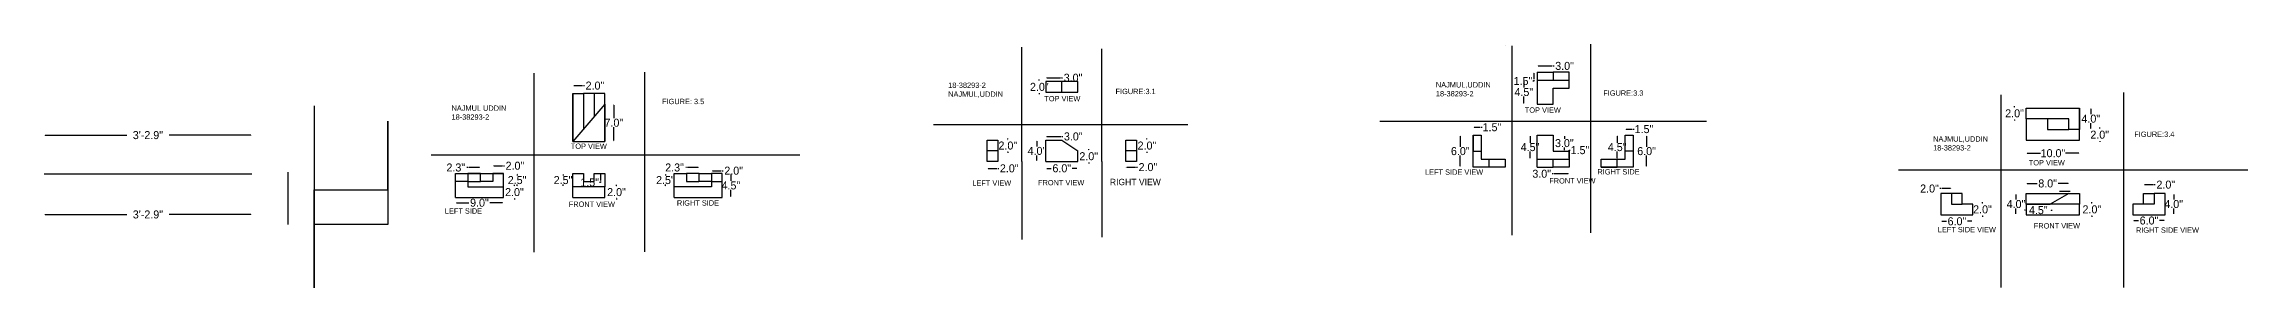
# Model space of a CAD drawing. Header units: inches. Extents: x -635 to 935, y 18 to 322.
# Drawn here: x -635.5 to -222.4, y 212.5 to 258.2 of the extents above; entities that cross this region are included whole.
import ezdxf

# ---------------------------------------------------------------- set-up
doc = ezdxf.new("R2010")
doc.units = ezdxf.units.IN
doc.header["$MEASUREMENT"] = 0
doc.dimstyles.get("Standard").update_dxf_attribs({"dimtxt": 1.5, "dimasz": 0.18, "dimexe": 0.18, "dimexo": 0.0625, "dimgap": 0.09, "dimtad": 0, "dimtih": 1, "dimtoh": 1, "dimdec": 1, "dimzin": 0, "dimdsep": 46, "dimlunit": 3, "dimtxsty": 'Standard', "dimcen": 0.09, "dimse1": 1, "dimse2": 1, "dimadec": 0, "dimazin": 0, "dimtfac": 1, "dimtdec": 1, "dimtofl": 0, "dimtmove": 0, "dimatfit": 3, "dimfxl": 1, "dimtolj": 1, "dimtzin": 0, "dimarcsym": 0})

# ---------------------------------------------------------------- blocks, each defined once
blk = doc.blocks.new('*D1')
at = {"color": 0, "lineweight": -2}
for p, q in [((-447.52, 234.94), (-446.66, 234.94)), ((-441.88, 234.94), (-442.73, 234.94))]:
    blk.add_line(p, q, dxfattribs=at)
at = {"color": 0}
for points in [[(-447.52, 234.97), (-447.52, 234.91), (-447.7, 234.94)], [(-441.88, 234.97), (-441.88, 234.91), (-441.7, 234.94)]]:
    blk.add_solid(points, dxfattribs=at)
at = {"layer": 'Defpoints', "color": 0}
for p in [(-447.7, 236.2), (-441.7, 236.2), (-441.7, 234.94)]:
    blk.add_point(p, dxfattribs=at)
at = {"color": 0, "insert": (-444.7, 234.94), "char_height": 1.5, "attachment_point": 5}
blk.add_mtext('\\A1;6.0"', dxfattribs=at)
blk = doc.blocks.new('*D2')
at = {"color": 0, "lineweight": -2}
for p, q in [((-439.65, 238.38), (-439.65, 238.56)), ((-439.65, 236.02), (-439.65, 235.84))]:
    blk.add_line(p, q, dxfattribs=at)
at = {"color": 0}
for points in [[(-439.68, 238.38), (-439.62, 238.38), (-439.65, 238.2)], [(-439.68, 236.02), (-439.62, 236.02), (-439.65, 236.2)]]:
    blk.add_solid(points, dxfattribs=at)
at = {"layer": 'Defpoints', "color": 0}
for p in [(-441.7, 238.2), (-441.7, 236.2), (-439.65, 238.2)]:
    blk.add_point(p, dxfattribs=at)
at = {"color": 0, "insert": (-439.65, 237.2), "char_height": 1.5, "attachment_point": 5}
blk.add_mtext('\\A1;2.0"', dxfattribs=at)
blk = doc.blocks.new('*D3')
at = {"color": 0, "lineweight": -2}
for p, q in [((-449.36, 240.02), (-449.36, 239.04)), ((-449.36, 236.38), (-449.36, 237.36))]:
    blk.add_line(p, q, dxfattribs=at)
at = {"color": 0}
for points in [[(-449.39, 240.02), (-449.33, 240.02), (-449.36, 240.2)], [(-449.39, 236.38), (-449.33, 236.38), (-449.36, 236.2)]]:
    blk.add_solid(points, dxfattribs=at)
at = {"layer": 'Defpoints', "color": 0}
for p in [(-449.36, 240.2), (-447.7, 240.2), (-447.7, 236.2)]:
    blk.add_point(p, dxfattribs=at)
at = {"color": 0, "insert": (-449.36, 238.2), "char_height": 1.5, "attachment_point": 5}
blk.add_mtext('\\A1;4.0"', dxfattribs=at)
blk = doc.blocks.new('*D4')
at = {"color": 0, "lineweight": -2}
for p, q in [((-447.52, 240.91), (-444.88, 240.91)), ((-444.7, 240.91), (-444.52, 240.91))]:
    blk.add_line(p, q, dxfattribs=at)
at = {"color": 0}
for points in [[(-447.52, 240.94), (-447.52, 240.88), (-447.7, 240.91)], [(-444.88, 240.94), (-444.88, 240.88), (-444.7, 240.91)]]:
    blk.add_solid(points, dxfattribs=at)
at = {"layer": 'Defpoints', "color": 0}
for p in [(-447.7, 240.2), (-444.7, 240.91), (-444.7, 240.2)]:
    blk.add_point(p, dxfattribs=at)
at = {"color": 0, "insert": (-442.55, 240.91), "char_height": 1.5, "attachment_point": 5}
blk.add_mtext('\\A1;3.0"', dxfattribs=at)
blk = doc.blocks.new('*D5')
at = {"color": 0, "lineweight": -2}
for p, q in [((-448.91, 251.38), (-448.91, 251.56)), ((-448.91, 249.02), (-448.91, 248.84))]:
    blk.add_line(p, q, dxfattribs=at)
at = {"color": 0}
for points in [[(-448.94, 251.38), (-448.88, 251.38), (-448.91, 251.2)], [(-448.94, 249.02), (-448.88, 249.02), (-448.91, 249.2)]]:
    blk.add_solid(points, dxfattribs=at)
at = {"layer": 'Defpoints', "color": 0}
for p in [(-448.91, 249.2), (-447.7, 251.2), (-447.7, 249.2)]:
    blk.add_point(p, dxfattribs=at)
at = {"color": 0, "insert": (-448.91, 250.2), "char_height": 1.5, "attachment_point": 5}
blk.add_mtext('\\A1;2.0"', dxfattribs=at)
blk = doc.blocks.new('*D6')
at = {"color": 0, "lineweight": -2}
for p, q in [((-447.52, 251.91), (-444.91, 251.91)), ((-444.73, 251.91), (-444.55, 251.91))]:
    blk.add_line(p, q, dxfattribs=at)
at = {"color": 0}
for points in [[(-447.52, 251.94), (-447.52, 251.88), (-447.7, 251.91)], [(-444.91, 251.94), (-444.91, 251.88), (-444.73, 251.91)]]:
    blk.add_solid(points, dxfattribs=at)
at = {"layer": 'Defpoints', "color": 0}
for p in [(-447.7, 251.2), (-444.73, 251.91), (-444.73, 251.2)]:
    blk.add_point(p, dxfattribs=at)
at = {"color": 0, "insert": (-442.59, 251.91), "char_height": 1.5, "attachment_point": 5}
blk.add_mtext('\\A1;3.0"', dxfattribs=at)
blk = doc.blocks.new('*D7')
at = {"color": 0, "lineweight": -2}
for p, q in [((-428.74, 240.38), (-428.74, 240.56)), ((-428.74, 238.02), (-428.74, 237.84))]:
    blk.add_line(p, q, dxfattribs=at)
at = {"color": 0}
for points in [[(-428.77, 240.38), (-428.71, 240.38), (-428.74, 240.2)], [(-428.77, 238.02), (-428.71, 238.02), (-428.74, 238.2)]]:
    blk.add_solid(points, dxfattribs=at)
at = {"layer": 'Defpoints', "color": 0}
for p in [(-430.7, 240.2), (-430.7, 238.2), (-428.74, 238.2)]:
    blk.add_point(p, dxfattribs=at)
at = {"color": 0, "insert": (-428.74, 239.2), "char_height": 1.5, "attachment_point": 5}
blk.add_mtext('\\A1;2.0"', dxfattribs=at)
blk = doc.blocks.new('*D8')
at = {"color": 0, "lineweight": -2}
for p, q in [((-432.52, 235.16), (-430.88, 235.16)), ((-430.7, 235.16), (-430.52, 235.16))]:
    blk.add_line(p, q, dxfattribs=at)
at = {"color": 0}
for points in [[(-432.52, 235.19), (-432.52, 235.13), (-432.7, 235.16)], [(-430.88, 235.19), (-430.88, 235.13), (-430.7, 235.16)]]:
    blk.add_solid(points, dxfattribs=at)
at = {"layer": 'Defpoints', "color": 0}
for p in [(-432.7, 236.2), (-430.7, 236.2), (-430.7, 235.16)]:
    blk.add_point(p, dxfattribs=at)
at = {"color": 0, "insert": (-428.55, 235.16), "char_height": 1.5, "attachment_point": 5}
blk.add_mtext('\\A1;2.0"', dxfattribs=at)
blk = doc.blocks.new('*D9')
at = {"color": 0, "lineweight": -2}
for p, q in [((-454.81, 240.38), (-454.81, 240.56)), ((-454.81, 238.02), (-454.81, 237.84))]:
    blk.add_line(p, q, dxfattribs=at)
at = {"color": 0}
for points in [[(-454.84, 240.38), (-454.78, 240.38), (-454.81, 240.2)], [(-454.84, 238.02), (-454.78, 238.02), (-454.81, 238.2)]]:
    blk.add_solid(points, dxfattribs=at)
at = {"layer": 'Defpoints', "color": 0}
for p in [(-456.7, 240.2), (-456.7, 238.2), (-454.81, 238.2)]:
    blk.add_point(p, dxfattribs=at)
at = {"color": 0, "insert": (-454.81, 239.2), "char_height": 1.5, "attachment_point": 5}
blk.add_mtext('\\A1;2.0"', dxfattribs=at)
blk = doc.blocks.new('*D10')
at = {"color": 0, "lineweight": -2}
for p, q in [((-458.52, 234.93), (-456.88, 234.93)), ((-456.7, 234.93), (-456.52, 234.93))]:
    blk.add_line(p, q, dxfattribs=at)
at = {"color": 0}
for points in [[(-458.52, 234.96), (-458.52, 234.9), (-458.7, 234.93)], [(-456.88, 234.96), (-456.88, 234.9), (-456.7, 234.93)]]:
    blk.add_solid(points, dxfattribs=at)
at = {"layer": 'Defpoints', "color": 0}
for p in [(-458.7, 236.2), (-456.7, 236.2), (-456.7, 234.93)]:
    blk.add_point(p, dxfattribs=at)
at = {"color": 0, "insert": (-454.55, 234.93), "char_height": 1.5, "attachment_point": 5}
blk.add_mtext('\\A1;2.0"', dxfattribs=at)
blk = doc.blocks.new('*D23')
at = {"color": 0, "lineweight": -2}
for p, q in [((-355.42, 254.13), (-352.78, 254.13)), ((-352.6, 254.13), (-352.42, 254.13))]:
    blk.add_line(p, q, dxfattribs=at)
at = {"color": 0}
for points in [[(-355.42, 254.16), (-355.42, 254.1), (-355.6, 254.13)], [(-352.78, 254.16), (-352.78, 254.1), (-352.6, 254.13)]]:
    blk.add_solid(points, dxfattribs=at)
at = {"layer": 'Defpoints', "color": 0}
for p in [(-355.6, 252.98), (-352.6, 254.13), (-352.6, 252.98)]:
    blk.add_point(p, dxfattribs=at)
at = {"color": 0, "insert": (-350.46, 254.13), "char_height": 1.5, "attachment_point": 5}
blk.add_mtext('\\A1;3.0"', dxfattribs=at)
blk = doc.blocks.new('*D24')
at = {"color": 0, "lineweight": -2}
for p, q in [((-356.24, 252.8), (-356.24, 251.66)), ((-356.24, 251.3), (-356.42, 251.3)), ((-356.24, 251.48), (-356.24, 251.3))]:
    blk.add_line(p, q, dxfattribs=at)
at = {"color": 0}
for points in [[(-356.27, 252.8), (-356.21, 252.8), (-356.24, 252.98)], [(-356.27, 251.66), (-356.21, 251.66), (-356.24, 251.48)]]:
    blk.add_solid(points, dxfattribs=at)
at = {"layer": 'Defpoints', "color": 0}
for p in [(-355.6, 252.98), (-356.24, 251.48), (-355.6, 251.48)]:
    blk.add_point(p, dxfattribs=at)
at = {"color": 0, "insert": (-358.26, 251.3), "char_height": 1.5, "attachment_point": 5}
blk.add_mtext('\\A1;1.5"', dxfattribs=at)
blk = doc.blocks.new('*D25')
at = {"color": 0, "lineweight": -2}
for p, q in [((-358.1, 251.3), (-358.1, 250.07)), ((-358.1, 247.16), (-358.1, 248.39))]:
    blk.add_line(p, q, dxfattribs=at)
at = {"color": 0}
for points in [[(-358.13, 251.3), (-358.07, 251.3), (-358.1, 251.48)], [(-358.13, 247.16), (-358.07, 247.16), (-358.1, 246.98)]]:
    blk.add_solid(points, dxfattribs=at)
at = {"layer": 'Defpoints', "color": 0}
for p in [(-355.6, 251.48), (-358.1, 246.98), (-355.6, 246.98)]:
    blk.add_point(p, dxfattribs=at)
at = {"color": 0, "insert": (-358.1, 249.23), "char_height": 1.5, "attachment_point": 5}
blk.add_mtext('\\A1;4.5"', dxfattribs=at)
blk = doc.blocks.new('*D26')
at = {"color": 0, "lineweight": -2}
for p, q in [((-370.01, 240.98), (-370.01, 239)), ((-370.01, 235.34), (-370.01, 237.32))]:
    blk.add_line(p, q, dxfattribs=at)
at = {"color": 0}
for points in [[(-370.04, 240.98), (-369.98, 240.98), (-370.01, 241.16)], [(-370.04, 235.34), (-369.98, 235.34), (-370.01, 235.16)]]:
    blk.add_solid(points, dxfattribs=at)
at = {"layer": 'Defpoints', "color": 0}
for p in [(-367.6, 241.16), (-370.01, 235.16), (-367.6, 235.16)]:
    blk.add_point(p, dxfattribs=at)
at = {"color": 0, "insert": (-370.01, 238.16), "char_height": 1.5, "attachment_point": 5}
blk.add_mtext('\\A1;6.0"', dxfattribs=at)
blk = doc.blocks.new('*D27')
at = {"color": 0, "lineweight": -2}
for p, q in [((-367.42, 242.64), (-366.28, 242.64)), ((-366.1, 242.64), (-365.92, 242.64))]:
    blk.add_line(p, q, dxfattribs=at)
at = {"color": 0}
for points in [[(-367.42, 242.67), (-367.42, 242.61), (-367.6, 242.64)], [(-366.28, 242.67), (-366.28, 242.61), (-366.1, 242.64)]]:
    blk.add_solid(points, dxfattribs=at)
at = {"layer": 'Defpoints', "color": 0}
for p in [(-367.6, 241.16), (-366.1, 242.64), (-366.1, 241.16)]:
    blk.add_point(p, dxfattribs=at)
at = {"color": 0, "insert": (-364.08, 242.64), "char_height": 1.5, "attachment_point": 5}
blk.add_mtext('\\A1;1.5"', dxfattribs=at)
blk = doc.blocks.new('*D28')
at = {"color": 0, "lineweight": -2}
for p, q in [((-335.09, 240.98), (-335.09, 239)), ((-335.09, 235.34), (-335.09, 237.32))]:
    blk.add_line(p, q, dxfattribs=at)
at = {"color": 0}
for points in [[(-335.12, 240.98), (-335.06, 240.98), (-335.09, 241.16)], [(-335.12, 235.34), (-335.06, 235.34), (-335.09, 235.16)]]:
    blk.add_solid(points, dxfattribs=at)
at = {"layer": 'Defpoints', "color": 0}
for p in [(-337.6, 241.16), (-337.6, 235.16), (-335.09, 235.16)]:
    blk.add_point(p, dxfattribs=at)
at = {"color": 0, "insert": (-335.09, 238.16), "char_height": 1.5, "attachment_point": 5}
blk.add_mtext('\\A1;6.0"', dxfattribs=at)
blk = doc.blocks.new('*D29')
at = {"color": 0, "lineweight": -2}
for p, q in [((-340.6, 240.98), (-340.6, 239.75)), ((-340.6, 236.84), (-340.6, 238.07))]:
    blk.add_line(p, q, dxfattribs=at)
at = {"color": 0}
for points in [[(-340.63, 240.98), (-340.57, 240.98), (-340.6, 241.16)], [(-340.63, 236.84), (-340.57, 236.84), (-340.6, 236.66)]]:
    blk.add_solid(points, dxfattribs=at)
at = {"layer": 'Defpoints', "color": 0}
for p in [(-339.1, 241.16), (-340.6, 236.66), (-339.1, 236.66)]:
    blk.add_point(p, dxfattribs=at)
at = {"color": 0, "insert": (-340.6, 238.91), "char_height": 1.5, "attachment_point": 5}
blk.add_mtext('\\A1;4.5"', dxfattribs=at)
blk = doc.blocks.new('*D30')
at = {"color": 0, "lineweight": -2}
for p, q in [((-338.92, 242.28), (-337.78, 242.28)), ((-337.6, 242.28), (-337.42, 242.28))]:
    blk.add_line(p, q, dxfattribs=at)
at = {"color": 0}
for points in [[(-338.92, 242.31), (-338.92, 242.25), (-339.1, 242.28)], [(-337.78, 242.31), (-337.78, 242.25), (-337.6, 242.28)]]:
    blk.add_solid(points, dxfattribs=at)
at = {"layer": 'Defpoints', "color": 0}
for p in [(-339.1, 241.16), (-337.6, 242.28), (-337.6, 241.16)]:
    blk.add_point(p, dxfattribs=at)
at = {"color": 0, "insert": (-335.58, 242.28), "char_height": 1.5, "attachment_point": 5}
blk.add_mtext('\\A1;1.5"', dxfattribs=at)
blk = doc.blocks.new('*D31')
at = {"color": 0, "lineweight": -2}
for p, q in [((-349.6, 238.16), (-349.6, 238.34)), ((-349.6, 238.34), (-349.42, 238.34)), ((-349.6, 236.84), (-349.6, 237.98))]:
    blk.add_line(p, q, dxfattribs=at)
at = {"color": 0}
for points in [[(-349.63, 237.98), (-349.57, 237.98), (-349.6, 238.16)], [(-349.63, 236.84), (-349.57, 236.84), (-349.6, 236.66)]]:
    blk.add_solid(points, dxfattribs=at)
at = {"layer": 'Defpoints', "color": 0}
for p in [(-349.6, 238.16), (-349.6, 238.16), (-349.6, 236.66)]:
    blk.add_point(p, dxfattribs=at)
at = {"color": 0, "insert": (-347.58, 238.34), "char_height": 1.5, "attachment_point": 5}
blk.add_mtext('\\A1;1.5"', dxfattribs=at)
blk = doc.blocks.new('*D32')
at = {"color": 0, "lineweight": -2}
for p, q in [((-352.6, 233.92), (-352.78, 233.92)), ((-349.78, 233.92), (-352.42, 233.92))]:
    blk.add_line(p, q, dxfattribs=at)
at = {"color": 0}
for points in [[(-352.42, 233.95), (-352.42, 233.89), (-352.6, 233.92)], [(-349.78, 233.95), (-349.78, 233.89), (-349.6, 233.92)]]:
    blk.add_solid(points, dxfattribs=at)
at = {"layer": 'Defpoints', "color": 0}
for p in [(-352.6, 235.16), (-352.6, 233.92), (-349.6, 235.16)]:
    blk.add_point(p, dxfattribs=at)
at = {"color": 0, "insert": (-354.75, 233.92), "char_height": 1.5, "attachment_point": 5}
blk.add_mtext('\\A1;3.0"', dxfattribs=at)
blk = doc.blocks.new('*D33')
at = {"color": 0, "lineweight": -2}
for p, q in [((-350.5, 240.98), (-350.5, 240.5)), ((-350.5, 238.34), (-350.5, 238.82))]:
    blk.add_line(p, q, dxfattribs=at)
at = {"color": 0}
for points in [[(-350.53, 240.98), (-350.47, 240.98), (-350.5, 241.16)], [(-350.53, 238.34), (-350.47, 238.34), (-350.5, 238.16)]]:
    blk.add_solid(points, dxfattribs=at)
at = {"layer": 'Defpoints', "color": 0}
for p in [(-352.6, 241.16), (-350.5, 241.16), (-352.6, 238.16)]:
    blk.add_point(p, dxfattribs=at)
at = {"color": 0, "insert": (-350.5, 239.66), "char_height": 1.5, "attachment_point": 5}
blk.add_mtext('\\A1;3.0"', dxfattribs=at)
blk = doc.blocks.new('*D34')
at = {"color": 0, "lineweight": -2}
for p, q in [((-356.94, 240.98), (-356.94, 239.75)), ((-356.94, 236.84), (-356.94, 238.07))]:
    blk.add_line(p, q, dxfattribs=at)
at = {"color": 0}
for points in [[(-356.97, 240.98), (-356.91, 240.98), (-356.94, 241.16)], [(-356.97, 236.84), (-356.91, 236.84), (-356.94, 236.66)]]:
    blk.add_solid(points, dxfattribs=at)
at = {"layer": 'Defpoints', "color": 0}
for p in [(-355.6, 241.16), (-356.94, 236.66), (-355.6, 236.66)]:
    blk.add_point(p, dxfattribs=at)
at = {"color": 0, "insert": (-356.94, 238.91), "char_height": 1.5, "attachment_point": 5}
blk.add_mtext('\\A1;4.5"', dxfattribs=at)
blk = doc.blocks.new('*D35')
at = {"color": 0, "lineweight": -2}
for p, q in [((-263.74, 237.77), (-261.26, 237.77)), ((-254.1, 237.77), (-256.58, 237.77))]:
    blk.add_line(p, q, dxfattribs=at)
at = {"color": 0}
for points in [[(-263.74, 237.8), (-263.74, 237.74), (-263.92, 237.77)], [(-254.1, 237.8), (-254.1, 237.74), (-253.92, 237.77)]]:
    blk.add_solid(points, dxfattribs=at)
at = {"layer": 'Defpoints', "color": 0}
for p in [(-263.92, 240.24), (-253.92, 240.24), (-253.92, 237.77)]:
    blk.add_point(p, dxfattribs=at)
at = {"color": 0, "insert": (-258.92, 237.77), "char_height": 1.5, "attachment_point": 5}
blk.add_mtext('\\A1;10.0"', dxfattribs=at)
blk = doc.blocks.new('*D36')
at = {"color": 0, "lineweight": -2}
for p, q in [((-250.16, 242.42), (-250.16, 242.6)), ((-250.16, 240.06), (-250.16, 239.88))]:
    blk.add_line(p, q, dxfattribs=at)
at = {"color": 0}
for points in [[(-250.19, 242.42), (-250.13, 242.42), (-250.16, 242.24)], [(-250.19, 240.06), (-250.13, 240.06), (-250.16, 240.24)]]:
    blk.add_solid(points, dxfattribs=at)
at = {"layer": 'Defpoints', "color": 0}
for p in [(-253.92, 242.24), (-253.92, 240.24), (-250.16, 240.24)]:
    blk.add_point(p, dxfattribs=at)
at = {"color": 0, "insert": (-250.16, 241.24), "char_height": 1.5, "attachment_point": 5}
blk.add_mtext('\\A1;2.0"', dxfattribs=at)
blk = doc.blocks.new('*D37')
at = {"color": 0, "lineweight": -2}
for p, q in [((-251.83, 246.06), (-251.83, 245.08)), ((-251.83, 242.42), (-251.83, 243.4))]:
    blk.add_line(p, q, dxfattribs=at)
at = {"color": 0}
for points in [[(-251.86, 246.06), (-251.8, 246.06), (-251.83, 246.24)], [(-251.86, 242.42), (-251.8, 242.42), (-251.83, 242.24)]]:
    blk.add_solid(points, dxfattribs=at)
at = {"layer": 'Defpoints', "color": 0}
for p in [(-253.92, 246.24), (-253.92, 242.24), (-251.83, 242.24)]:
    blk.add_point(p, dxfattribs=at)
at = {"color": 0, "insert": (-251.83, 244.24), "char_height": 1.5, "attachment_point": 5}
blk.add_mtext('\\A1;4.0"', dxfattribs=at)
blk = doc.blocks.new('*D38')
at = {"color": 0, "lineweight": -2}
for p, q in [((-266.12, 246.42), (-266.12, 246.6)), ((-266.12, 244.06), (-266.12, 243.88))]:
    blk.add_line(p, q, dxfattribs=at)
at = {"color": 0}
for points in [[(-266.15, 246.42), (-266.09, 246.42), (-266.12, 246.24)], [(-266.15, 244.06), (-266.09, 244.06), (-266.12, 244.24)]]:
    blk.add_solid(points, dxfattribs=at)
at = {"layer": 'Defpoints', "color": 0}
for p in [(-266.12, 244.24), (-263.92, 246.24), (-263.92, 244.24)]:
    blk.add_point(p, dxfattribs=at)
at = {"color": 0, "insert": (-266.12, 245.24), "char_height": 1.5, "attachment_point": 5}
blk.add_mtext('\\A1;2.0"', dxfattribs=at)
blk = doc.blocks.new('*D39')
at = {"color": 0, "lineweight": -2}
for p, q in [((-263.74, 232.1), (-261.88, 232.1)), ((-256.1, 232.1), (-257.95, 232.1))]:
    blk.add_line(p, q, dxfattribs=at)
at = {"color": 0}
for points in [[(-263.74, 232.13), (-263.74, 232.07), (-263.92, 232.1)], [(-256.1, 232.13), (-256.1, 232.07), (-255.92, 232.1)]]:
    blk.add_solid(points, dxfattribs=at)
at = {"layer": 'Defpoints', "color": 0}
for p in [(-255.92, 232.1), (-263.92, 230.24), (-255.92, 230.24)]:
    blk.add_point(p, dxfattribs=at)
at = {"color": 0, "insert": (-259.92, 232.1), "char_height": 1.5, "attachment_point": 5}
blk.add_mtext('\\A1;8.0"', dxfattribs=at)
blk = doc.blocks.new('*D40')
at = {"color": 0, "lineweight": -2}
for p, q in [((-264.1, 227.1), (-264.28, 227.1)), ((-259.24, 227.1), (-259.06, 227.1))]:
    blk.add_line(p, q, dxfattribs=at)
at = {"color": 0}
for points in [[(-264.1, 227.13), (-264.1, 227.07), (-263.92, 227.1)], [(-259.24, 227.13), (-259.24, 227.07), (-259.42, 227.1)]]:
    blk.add_solid(points, dxfattribs=at)
at = {"layer": 'Defpoints', "color": 0}
for p in [(-263.92, 228.24), (-259.42, 228.24), (-263.92, 227.1)]:
    blk.add_point(p, dxfattribs=at)
at = {"color": 0, "insert": (-261.67, 227.1), "char_height": 1.5, "attachment_point": 5}
blk.add_mtext('\\A1;4.5"', dxfattribs=at)
blk = doc.blocks.new('*D41')
at = {"color": 0, "lineweight": -2}
for p, q in [((-251.63, 228.42), (-251.63, 228.6)), ((-251.63, 226.06), (-251.63, 225.88))]:
    blk.add_line(p, q, dxfattribs=at)
at = {"color": 0}
for points in [[(-251.66, 228.42), (-251.6, 228.42), (-251.63, 228.24)], [(-251.66, 226.06), (-251.6, 226.06), (-251.63, 226.24)]]:
    blk.add_solid(points, dxfattribs=at)
at = {"layer": 'Defpoints', "color": 0}
for p in [(-253.92, 228.24), (-253.92, 226.24), (-251.63, 226.24)]:
    blk.add_point(p, dxfattribs=at)
at = {"color": 0, "insert": (-251.63, 227.24), "char_height": 1.5, "attachment_point": 5}
blk.add_mtext('\\A1;2.0"', dxfattribs=at)
blk = doc.blocks.new('*D42')
at = {"color": 0, "lineweight": -2}
for p, q in [((-265.85, 230.06), (-265.85, 229.08)), ((-265.85, 226.42), (-265.85, 227.4))]:
    blk.add_line(p, q, dxfattribs=at)
at = {"color": 0}
for points in [[(-265.88, 230.06), (-265.82, 230.06), (-265.85, 230.24)], [(-265.88, 226.42), (-265.82, 226.42), (-265.85, 226.24)]]:
    blk.add_solid(points, dxfattribs=at)
at = {"layer": 'Defpoints', "color": 0}
for p in [(-263.92, 230.24), (-265.85, 226.24), (-263.92, 226.24)]:
    blk.add_point(p, dxfattribs=at)
at = {"color": 0, "insert": (-265.85, 228.24), "char_height": 1.5, "attachment_point": 5}
blk.add_mtext('\\A1;4.0"', dxfattribs=at)
blk = doc.blocks.new('*D43')
at = {"color": 0, "lineweight": -2}
for p, q in [((-272.13, 228.42), (-272.13, 228.6)), ((-272.13, 226.06), (-272.13, 225.88))]:
    blk.add_line(p, q, dxfattribs=at)
at = {"color": 0}
for points in [[(-272.16, 228.42), (-272.1, 228.42), (-272.13, 228.24)], [(-272.16, 226.06), (-272.1, 226.06), (-272.13, 226.24)]]:
    blk.add_solid(points, dxfattribs=at)
at = {"layer": 'Defpoints', "color": 0}
for p in [(-273.92, 228.24), (-273.92, 226.24), (-272.13, 226.24)]:
    blk.add_point(p, dxfattribs=at)
at = {"color": 0, "insert": (-272.13, 227.24), "char_height": 1.5, "attachment_point": 5}
blk.add_mtext('\\A1;2.0"', dxfattribs=at)
blk = doc.blocks.new('*D44')
at = {"color": 0, "lineweight": -2}
for p, q in [((-279.92, 231.15), (-280.1, 231.15)), ((-278.1, 231.15), (-279.74, 231.15))]:
    blk.add_line(p, q, dxfattribs=at)
at = {"color": 0}
for points in [[(-279.74, 231.18), (-279.74, 231.12), (-279.92, 231.15)], [(-278.1, 231.18), (-278.1, 231.12), (-277.92, 231.15)]]:
    blk.add_solid(points, dxfattribs=at)
at = {"layer": 'Defpoints', "color": 0}
for p in [(-279.92, 231.15), (-279.92, 230.24), (-277.92, 230.24)]:
    blk.add_point(p, dxfattribs=at)
at = {"color": 0, "insert": (-282.06, 231.15), "char_height": 1.5, "attachment_point": 5}
blk.add_mtext('\\A1;2.0"', dxfattribs=at)
blk = doc.blocks.new('*D45')
at = {"color": 0, "lineweight": -2}
for p, q in [((-279.74, 225.01), (-278.88, 225.01)), ((-274.1, 225.01), (-274.95, 225.01))]:
    blk.add_line(p, q, dxfattribs=at)
at = {"color": 0}
for points in [[(-279.74, 225.04), (-279.74, 224.98), (-279.92, 225.01)], [(-274.1, 225.04), (-274.1, 224.98), (-273.92, 225.01)]]:
    blk.add_solid(points, dxfattribs=at)
at = {"layer": 'Defpoints', "color": 0}
for p in [(-279.92, 226.24), (-279.92, 225.01), (-273.92, 226.24)]:
    blk.add_point(p, dxfattribs=at)
at = {"color": 0, "insert": (-276.92, 225.01), "char_height": 1.5, "attachment_point": 5}
blk.add_mtext('\\A1;6.0"', dxfattribs=at)
blk = doc.blocks.new('*D46')
at = {"color": 0, "lineweight": -2}
for p, q in [((-241.74, 231.88), (-240.1, 231.88)), ((-239.92, 231.88), (-239.74, 231.88))]:
    blk.add_line(p, q, dxfattribs=at)
at = {"color": 0}
for points in [[(-241.74, 231.91), (-241.74, 231.85), (-241.92, 231.88)], [(-240.1, 231.91), (-240.1, 231.85), (-239.92, 231.88)]]:
    blk.add_solid(points, dxfattribs=at)
at = {"layer": 'Defpoints', "color": 0}
for p in [(-239.92, 231.88), (-241.92, 230.24), (-239.92, 230.24)]:
    blk.add_point(p, dxfattribs=at)
at = {"color": 0, "insert": (-237.77, 231.88), "char_height": 1.5, "attachment_point": 5}
blk.add_mtext('\\A1;2.0"', dxfattribs=at)
blk = doc.blocks.new('*D47')
at = {"color": 0, "lineweight": -2}
for p, q in [((-236.29, 230.06), (-236.29, 229.08)), ((-236.29, 226.42), (-236.29, 227.4))]:
    blk.add_line(p, q, dxfattribs=at)
at = {"color": 0}
for points in [[(-236.32, 230.06), (-236.26, 230.06), (-236.29, 230.24)], [(-236.32, 226.42), (-236.26, 226.42), (-236.29, 226.24)]]:
    blk.add_solid(points, dxfattribs=at)
at = {"layer": 'Defpoints', "color": 0}
for p in [(-237.92, 230.24), (-236.29, 230.24), (-237.92, 226.24)]:
    blk.add_point(p, dxfattribs=at)
at = {"color": 0, "insert": (-236.29, 228.24), "char_height": 1.5, "attachment_point": 5}
blk.add_mtext('\\A1;4.0"', dxfattribs=at)
blk = doc.blocks.new('*D48')
at = {"color": 0, "lineweight": -2}
for p, q in [((-243.74, 225.15), (-242.88, 225.15)), ((-238.1, 225.15), (-238.95, 225.15))]:
    blk.add_line(p, q, dxfattribs=at)
at = {"color": 0}
for points in [[(-243.74, 225.18), (-243.74, 225.12), (-243.92, 225.15)], [(-238.1, 225.18), (-238.1, 225.12), (-237.92, 225.15)]]:
    blk.add_solid(points, dxfattribs=at)
at = {"layer": 'Defpoints', "color": 0}
for p in [(-243.92, 226.24), (-243.92, 225.15), (-237.92, 226.24)]:
    blk.add_point(p, dxfattribs=at)
at = {"color": 0, "insert": (-240.92, 225.15), "char_height": 1.5, "attachment_point": 5}
blk.add_mtext('\\A1;6.0"', dxfattribs=at)
blk = doc.blocks.new('*D49')
at = {"color": 0, "lineweight": -2}
for p, q in [((-536.17, 250.44), (-534.53, 250.44)), ((-534.35, 250.44), (-534.17, 250.44))]:
    blk.add_line(p, q, dxfattribs=at)
at = {"color": 0}
for points in [[(-536.17, 250.47), (-536.17, 250.41), (-536.35, 250.44)], [(-534.53, 250.47), (-534.53, 250.41), (-534.35, 250.44)]]:
    blk.add_solid(points, dxfattribs=at)
at = {"layer": 'Defpoints', "color": 0}
for p in [(-536.35, 248.98), (-534.35, 250.44), (-534.35, 248.98)]:
    blk.add_point(p, dxfattribs=at)
at = {"color": 0, "insert": (-532.2, 250.44), "char_height": 1.5, "attachment_point": 5}
blk.add_mtext('\\A1;2.0"', dxfattribs=at)
blk = doc.blocks.new('*D50')
at = {"color": 0, "lineweight": -2}
for p, q in [((-528.66, 246.8), (-528.66, 244.32)), ((-528.66, 240.16), (-528.66, 242.64))]:
    blk.add_line(p, q, dxfattribs=at)
at = {"color": 0}
for points in [[(-528.69, 246.8), (-528.63, 246.8), (-528.66, 246.98)], [(-528.69, 240.16), (-528.63, 240.16), (-528.66, 239.98)]]:
    blk.add_solid(points, dxfattribs=at)
at = {"layer": 'Defpoints', "color": 0}
for p in [(-530.35, 246.98), (-528.66, 246.98), (-530.35, 239.98)]:
    blk.add_point(p, dxfattribs=at)
at = {"color": 0, "insert": (-528.66, 243.48), "char_height": 1.5, "attachment_point": 5}
blk.add_mtext('\\A1;7.0"', dxfattribs=at)
blk = doc.blocks.new('*D51')
at = {"color": 0, "lineweight": -2}
for p, q in [((-538.18, 233.8), (-538.18, 233.57)), ((-538.18, 231.66), (-538.18, 231.89))]:
    blk.add_line(p, q, dxfattribs=at)
at = {"color": 0}
for points in [[(-538.21, 233.8), (-538.15, 233.8), (-538.18, 233.98)], [(-538.21, 231.66), (-538.15, 231.66), (-538.18, 231.48)]]:
    blk.add_solid(points, dxfattribs=at)
at = {"layer": 'Defpoints', "color": 0}
for p in [(-538.18, 231.48), (-536.35, 233.98), (-536.35, 231.48)]:
    blk.add_point(p, dxfattribs=at)
at = {"color": 0, "insert": (-538.18, 232.73), "char_height": 1.5, "attachment_point": 5}
blk.add_mtext('\\A1;2.5"', dxfattribs=at)
blk = doc.blocks.new('*D52')
at = {"color": 0, "lineweight": -2}
for p, q in [((-528.16, 231.66), (-528.16, 231.84)), ((-528.16, 229.3), (-528.16, 229.12))]:
    blk.add_line(p, q, dxfattribs=at)
at = {"color": 0}
for points in [[(-528.19, 231.66), (-528.13, 231.66), (-528.16, 231.48)], [(-528.19, 229.3), (-528.13, 229.3), (-528.16, 229.48)]]:
    blk.add_solid(points, dxfattribs=at)
at = {"layer": 'Defpoints', "color": 0}
for p in [(-536.35, 231.48), (-536.35, 229.48), (-528.16, 229.48)]:
    blk.add_point(p, dxfattribs=at)
at = {"color": 0, "insert": (-528.16, 230.48), "char_height": 1.5, "attachment_point": 5}
blk.add_mtext('\\A1;2.0"', dxfattribs=at)
blk = doc.blocks.new('*D53')
at = {"color": 0, "lineweight": -2}
for p, q in [((-531.17, 232.3), (-531.35, 232.3)), ((-531.17, 233.8), (-531.17, 232.66)), ((-531.17, 232.48), (-531.17, 232.3))]:
    blk.add_line(p, q, dxfattribs=at)
at = {"color": 0}
for points in [[(-531.2, 233.8), (-531.14, 233.8), (-531.17, 233.98)], [(-531.2, 232.66), (-531.14, 232.66), (-531.17, 232.48)]]:
    blk.add_solid(points, dxfattribs=at)
at = {"layer": 'Defpoints', "color": 0}
for p in [(-534.35, 233.98), (-534.35, 232.48), (-531.17, 232.48)]:
    blk.add_point(p, dxfattribs=at)
at = {"color": 0, "insert": (-533.19, 232.3), "char_height": 1.5, "attachment_point": 5}
blk.add_mtext('\\A1;1.5"', dxfattribs=at)
blk = doc.blocks.new('*D54')
at = {"color": 0, "lineweight": -2}
for p, q in [((-510.17, 234.49), (-508.53, 234.49)), ((-508.35, 234.49), (-508.17, 234.49))]:
    blk.add_line(p, q, dxfattribs=at)
at = {"color": 0}
for points in [[(-510.17, 234.52), (-510.17, 234.46), (-510.35, 234.49)], [(-508.53, 234.52), (-508.53, 234.46), (-508.35, 234.49)]]:
    blk.add_solid(points, dxfattribs=at)
at = {"layer": 'Defpoints', "color": 0}
for p in [(-510.35, 233.98), (-508.35, 234.49), (-508.35, 233.98)]:
    blk.add_point(p, dxfattribs=at)
at = {"color": 0, "insert": (-506.2, 234.49), "char_height": 1.5, "attachment_point": 5}
blk.add_mtext('\\A1;2.0"', dxfattribs=at)
blk = doc.blocks.new('*D55')
at = {"color": 0, "lineweight": -2}
for p, q in [((-515.01, 235.09), (-515.19, 235.09)), ((-512.86, 235.09), (-514.83, 235.09))]:
    blk.add_line(p, q, dxfattribs=at)
at = {"color": 0}
for points in [[(-514.83, 235.12), (-514.83, 235.06), (-515.01, 235.09)], [(-512.86, 235.12), (-512.86, 235.06), (-512.68, 235.09)]]:
    blk.add_solid(points, dxfattribs=at)
at = {"layer": 'Defpoints', "color": 0}
for p in [(-515.01, 235.09), (-515.01, 233.98), (-512.68, 233.98)]:
    blk.add_point(p, dxfattribs=at)
at = {"color": 0, "insert": (-517.28, 235.09), "char_height": 1.5, "attachment_point": 5}
blk.add_mtext('\\A1;2.3"', dxfattribs=at)
blk = doc.blocks.new('*D56')
at = {"color": 0, "lineweight": -2}
for p, q in [((-518.99, 233.8), (-518.99, 233.57)), ((-518.99, 231.66), (-518.99, 231.89))]:
    blk.add_line(p, q, dxfattribs=at)
at = {"color": 0}
for points in [[(-519.02, 233.8), (-518.96, 233.8), (-518.99, 233.98)], [(-519.02, 231.66), (-518.96, 231.66), (-518.99, 231.48)]]:
    blk.add_solid(points, dxfattribs=at)
at = {"layer": 'Defpoints', "color": 0}
for p in [(-518.99, 233.98), (-517.35, 233.98), (-517.35, 231.48)]:
    blk.add_point(p, dxfattribs=at)
at = {"color": 0, "insert": (-518.99, 232.73), "char_height": 1.5, "attachment_point": 5}
blk.add_mtext('\\A1;2.5"', dxfattribs=at)
blk = doc.blocks.new('*D57')
at = {"color": 0, "lineweight": -2}
for p, q in [((-506.72, 233.8), (-506.72, 232.57)), ((-506.72, 229.66), (-506.72, 230.89))]:
    blk.add_line(p, q, dxfattribs=at)
at = {"color": 0}
for points in [[(-506.75, 233.8), (-506.69, 233.8), (-506.72, 233.98)], [(-506.75, 229.66), (-506.69, 229.66), (-506.72, 229.48)]]:
    blk.add_solid(points, dxfattribs=at)
at = {"layer": 'Defpoints', "color": 0}
for p in [(-508.35, 233.98), (-508.35, 229.48), (-506.72, 229.48)]:
    blk.add_point(p, dxfattribs=at)
at = {"color": 0, "insert": (-506.72, 231.73), "char_height": 1.5, "attachment_point": 5}
blk.add_mtext('\\A1;4.5"', dxfattribs=at)
blk = doc.blocks.new('*D58')
at = {"color": 0, "lineweight": -2}
for p, q in [((-547.29, 231.66), (-547.29, 231.84)), ((-547.29, 229.3), (-547.29, 229.12))]:
    blk.add_line(p, q, dxfattribs=at)
at = {"color": 0}
for points in [[(-547.32, 231.66), (-547.26, 231.66), (-547.29, 231.48)], [(-547.32, 229.3), (-547.26, 229.3), (-547.29, 229.48)]]:
    blk.add_solid(points, dxfattribs=at)
at = {"layer": 'Defpoints', "color": 0}
for p in [(-549.35, 231.48), (-549.35, 229.48), (-547.29, 229.48)]:
    blk.add_point(p, dxfattribs=at)
at = {"color": 0, "insert": (-547.29, 230.48), "char_height": 1.5, "attachment_point": 5}
blk.add_mtext('\\A1;2.0"', dxfattribs=at)
blk = doc.blocks.new('*D59')
at = {"color": 0, "lineweight": -2}
for p, q in [((-546.79, 233.8), (-546.79, 233.57)), ((-546.79, 231.66), (-546.79, 231.89))]:
    blk.add_line(p, q, dxfattribs=at)
at = {"color": 0}
for points in [[(-546.82, 233.8), (-546.76, 233.8), (-546.79, 233.98)], [(-546.82, 231.66), (-546.76, 231.66), (-546.79, 231.48)]]:
    blk.add_solid(points, dxfattribs=at)
at = {"layer": 'Defpoints', "color": 0}
for p in [(-549.35, 233.98), (-549.35, 231.48), (-546.79, 233.98)]:
    blk.add_point(p, dxfattribs=at)
at = {"color": 0, "insert": (-546.79, 232.73), "char_height": 1.5, "attachment_point": 5}
blk.add_mtext('\\A1;2.5"', dxfattribs=at)
blk = doc.blocks.new('*D60')
at = {"color": 0, "lineweight": -2}
for p, q in [((-556.01, 235.09), (-556.19, 235.09)), ((-553.86, 235.09), (-555.83, 235.09))]:
    blk.add_line(p, q, dxfattribs=at)
at = {"color": 0}
for points in [[(-555.83, 235.12), (-555.83, 235.06), (-556.01, 235.09)], [(-553.86, 235.12), (-553.86, 235.06), (-553.68, 235.09)]]:
    blk.add_solid(points, dxfattribs=at)
at = {"layer": 'Defpoints', "color": 0}
for p in [(-556.01, 235.09), (-556.01, 233.98), (-553.68, 233.98)]:
    blk.add_point(p, dxfattribs=at)
at = {"color": 0, "insert": (-558.28, 235.09), "char_height": 1.5, "attachment_point": 5}
blk.add_mtext('\\A1;2.3"', dxfattribs=at)
blk = doc.blocks.new('*D61')
at = {"color": 0, "lineweight": -2}
for p, q in [((-551.17, 235.42), (-549.53, 235.42)), ((-549.35, 235.42), (-549.17, 235.42))]:
    blk.add_line(p, q, dxfattribs=at)
at = {"color": 0}
for points in [[(-551.17, 235.45), (-551.17, 235.39), (-551.35, 235.42)], [(-549.53, 235.45), (-549.53, 235.39), (-549.35, 235.42)]]:
    blk.add_solid(points, dxfattribs=at)
at = {"layer": 'Defpoints', "color": 0}
for p in [(-551.35, 233.98), (-549.35, 235.42), (-549.35, 233.98)]:
    blk.add_point(p, dxfattribs=at)
at = {"color": 0, "insert": (-547.2, 235.42), "char_height": 1.5, "attachment_point": 5}
blk.add_mtext('\\A1;2.0"', dxfattribs=at)
blk = doc.blocks.new('*D62')
at = {"color": 0, "lineweight": -2}
for p, q in [((-558.17, 228.49), (-555.81, 228.49)), ((-549.53, 228.49), (-551.88, 228.49))]:
    blk.add_line(p, q, dxfattribs=at)
at = {"color": 0}
for points in [[(-558.17, 228.52), (-558.17, 228.46), (-558.35, 228.49)], [(-549.53, 228.52), (-549.53, 228.46), (-549.35, 228.49)]]:
    blk.add_solid(points, dxfattribs=at)
at = {"layer": 'Defpoints', "color": 0}
for p in [(-558.35, 229.48), (-549.35, 229.48), (-549.35, 228.49)]:
    blk.add_point(p, dxfattribs=at)
at = {"color": 0, "insert": (-553.85, 228.49), "char_height": 1.5, "attachment_point": 5}
blk.add_mtext('\\A1;9.0"', dxfattribs=at)
blk = doc.blocks.new('*D79')
at = {"color": 0, "lineweight": -2}
for p, q in [((-635.27, 241.16), (-619.96, 241.16)), ((-596.72, 241.16), (-612.03, 241.16))]:
    blk.add_line(p, q, dxfattribs=at)
at = {"color": 0}
for points in [[(-635.27, 241.19), (-635.27, 241.13), (-635.45, 241.16)], [(-596.72, 241.19), (-596.72, 241.13), (-596.54, 241.16)]]:
    blk.add_solid(points, dxfattribs=at)
at = {"layer": 'Defpoints', "color": 0}
for p in [(-596.54, 241.16), (-635.45, 233.89), (-596.54, 233.89)]:
    blk.add_point(p, dxfattribs=at)
at = {"color": 0, "insert": (-615.99, 241.16), "char_height": 1.5, "attachment_point": 5}
blk.add_mtext('\\A1;3\'-2.9"', dxfattribs=at)
blk = doc.blocks.new('*D80')
at = {"color": 0, "lineweight": -2}
for p, q in [((-635.27, 226.29), (-619.96, 226.29)), ((-596.72, 226.29), (-612.03, 226.29))]:
    blk.add_line(p, q, dxfattribs=at)
at = {"color": 0}
for points in [[(-635.27, 226.32), (-635.27, 226.26), (-635.45, 226.29)], [(-596.72, 226.32), (-596.72, 226.26), (-596.54, 226.29)]]:
    blk.add_solid(points, dxfattribs=at)
at = {"layer": 'Defpoints', "color": 0}
for p in [(-635.45, 233.89), (-596.54, 233.89), (-596.54, 226.29)]:
    blk.add_point(p, dxfattribs=at)
at = {"color": 0, "insert": (-615.99, 226.29), "char_height": 1.5, "attachment_point": 5}
blk.add_mtext('\\A1;3\'-2.9"', dxfattribs=at)

msp = doc.modelspace()

# ---------------------------------------------------------------- linework, layer by layer
for p, q in [((-452.2, 236.2), (-452.2, 257.65)), ((-437.2, 236.2), (-437.2, 257.35)), ((-361.46, 257.92), (-361.46, 257.92)), ((-360.37, 257.92), (-360.37, 222.39)), ((-345.61, 258.23), (-345.61, 222.85)), ((-543.64, 252.77), (-543.64, 219.26)), ((-522.91, 252.97), (-522.91, 219.32)), ((-355.6, 252.98), (-352.6, 252.98)), ((-355.6, 252.98), (-355.6, 251.48)), ((-352.6, 252.98), (-352.6, 251.48)), ((-349.6, 252.98), (-352.6, 252.98)), ((-349.6, 251.48), (-349.6, 252.98)), ((-536.35, 239.98), (-536.35, 248.98)), ((-536.35, 248.98), (-534.35, 248.98)), ((-536.35, 248.98), (-536.35, 239.98)), ((-534.35, 248.98), (-534.35, 242.32)), ((-532.35, 248.98), (-534.35, 248.98)), ((-530.35, 248.98), (-532.35, 248.98)), ((-532.35, 248.98), (-532.35, 244.65)), ((-530.35, 246.98), (-530.35, 248.98)), ((-444.73, 251.2), (-444.73, 249.2)), ((-355.6, 251.48), (-352.6, 251.48)), ((-355.6, 251.48), (-355.6, 246.98)), ((-352.6, 251.48), (-349.6, 251.48)), ((-352.6, 246.98), (-352.6, 249.98)), ((-352.6, 249.98), (-349.6, 249.98)), ((-349.6, 249.98), (-349.6, 251.48)), ((-268.67, 248.73), (-268.67, 212.62)), ((-245.67, 249.17), (-245.67, 212.62)), ((-584.83, 246.66), (-584.83, 212.53)), ((-571.05, 230.92), (-571.05, 243.8)), ((-571.05, 243.8), (-571.05, 224.42)), ((-530.35, 246.98), (-536.35, 239.98)), ((-530.35, 239.98), (-530.35, 246.98)), ((-530.35, 246.98), (-530.35, 239.98)), ((-385.07, 243.8), (-323.87, 243.8)), ((-355.6, 246.98), (-352.6, 246.98)), ((-263.92, 244.24), (-263.92, 246.24)), ((-263.92, 246.24), (-253.92, 246.24)), ((-259.92, 244.24), (-263.92, 244.24)), ((-263.92, 244.24), (-263.92, 240.24)), ((-255.92, 244.24), (-259.92, 244.24)), ((-259.92, 244.24), (-259.92, 242.24)), ((-255.92, 242.24), (-255.92, 244.24)), ((-253.92, 246.24), (-253.92, 242.24)), ((-253.92, 242.24), (-253.92, 246.24)), ((-536.35, 239.98), (-530.35, 239.98)), ((-468.74, 243.18), (-421.05, 243.18)), ((-458.7, 240.2), (-458.7, 240.2)), ((-458.7, 240.2), (-456.7, 240.2)), ((-458.7, 238.2), (-458.7, 240.2)), ((-456.7, 240.2), (-456.7, 238.2)), ((-447.7, 236.2), (-447.7, 240.2)), ((-447.7, 240.2), (-444.7, 240.2)), ((-444.7, 240.2), (-441.7, 238.2)), ((-432.7, 240.2), (-432.7, 240.2)), ((-432.7, 240.2), (-430.7, 240.2)), ((-432.7, 238.2), (-432.7, 240.2)), ((-430.7, 240.2), (-430.7, 238.2)), ((-367.6, 241.16), (-366.1, 241.16)), ((-367.6, 235.16), (-367.6, 241.16)), ((-367.6, 241.16), (-367.6, 238.16)), ((-366.1, 241.16), (-366.1, 236.66)), ((-355.6, 236.66), (-355.6, 241.16)), ((-355.6, 241.16), (-352.6, 241.16)), ((-352.6, 241.16), (-352.6, 238.16)), ((-339.1, 241.16), (-337.6, 241.16)), ((-339.1, 236.66), (-339.1, 241.16)), ((-337.6, 241.16), (-337.6, 235.16)), ((-337.6, 241.16), (-337.6, 238.16)), ((-263.92, 240.24), (-253.92, 240.24)), ((-259.92, 242.24), (-255.92, 242.24)), ((-253.92, 242.24), (-255.92, 242.24)), ((-253.92, 240.24), (-253.92, 242.24)), ((-562.91, 237.46), (-493.77, 237.46)), ((-456.7, 238.2), (-458.7, 238.2)), ((-458.7, 236.2), (-458.7, 238.2)), ((-456.7, 236.2), (-458.7, 236.2)), ((-456.7, 238.2), (-456.7, 236.2)), ((-452.2, 236.2), (-452.2, 221.58)), ((-447.7, 236.2), (-441.7, 236.2)), ((-441.7, 236.2), (-441.7, 238.2)), ((-437.2, 236.2), (-437.2, 222.06)), ((-430.7, 238.2), (-432.7, 238.2)), ((-432.7, 236.2), (-432.7, 238.2)), ((-430.7, 236.2), (-432.7, 236.2)), ((-430.7, 238.2), (-430.7, 236.2)), ((-367.6, 238.16), (-366.1, 238.16)), ((-366.1, 236.66), (-361.6, 236.66)), ((-364.6, 235.16), (-364.6, 236.66)), ((-361.6, 236.66), (-361.6, 235.16)), ((-355.6, 235.16), (-355.6, 236.66)), ((-355.6, 236.66), (-352.6, 236.66)), ((-352.6, 238.16), (-349.6, 238.16)), ((-352.6, 235.16), (-352.6, 236.66)), ((-352.6, 236.66), (-349.6, 236.66)), ((-349.6, 238.16), (-349.6, 236.66)), ((-349.6, 236.66), (-349.6, 235.16)), ((-343.6, 235.16), (-343.6, 236.66)), ((-343.6, 236.66), (-339.1, 236.66)), ((-340.6, 235.16), (-340.6, 236.66)), ((-340.6, 236.66), (-340.6, 236.66)), ((-337.6, 238.16), (-339.1, 238.16)), ((-635.45, 233.89), (-596.54, 233.89)), ((-589.68, 224.42), (-589.68, 234.22)), ((-558.35, 229.48), (-558.34, 232.48)), ((-558.34, 232.48), (-558.34, 233.98)), ((-558.34, 233.98), (-555.44, 233.98)), ((-558.34, 233.98), (-549.35, 233.98)), ((-556.01, 232.48), (-558.34, 232.48)), ((-553.68, 233.98), (-556.01, 233.98)), ((-556.01, 233.98), (-556.01, 232.48)), ((-556.01, 232.48), (-553.68, 232.48)), ((-556.01, 232.48), (-556.01, 231.48)), ((-556.01, 231.48), (-549.35, 231.48)), ((-553.68, 232.48), (-553.68, 233.98)), ((-553.68, 233.98), (-551.35, 233.98)), ((-551.35, 232.48), (-553.68, 232.48)), ((-549.35, 233.98), (-551.35, 233.98)), ((-551.35, 233.98), (-551.35, 232.48)), ((-549.35, 231.48), (-549.35, 233.98)), ((-549.35, 229.48), (-549.35, 231.48)), ((-536.35, 231.48), (-536.35, 233.98)), ((-536.35, 233.98), (-534.35, 233.98)), ((-530.35, 231.48), (-536.35, 231.48)), ((-536.35, 229.48), (-536.35, 231.48)), ((-534.35, 233.98), (-534.35, 232.48)), ((-534.35, 232.48), (-532.35, 232.48)), ((-532.35, 232.48), (-532.35, 233.98)), ((-532.35, 233.98), (-530.35, 233.98)), ((-530.35, 233.98), (-530.35, 231.48)), ((-530.35, 229.48), (-530.35, 231.48)), ((-517.35, 229.48), (-517.35, 233.98)), ((-517.35, 233.98), (-515.01, 233.98)), ((-510.35, 231.48), (-517.35, 231.48)), ((-512.68, 233.98), (-515.01, 233.98)), ((-515.01, 233.98), (-515.01, 232.48)), ((-515.01, 232.48), (-512.71, 232.48)), ((-512.68, 232.48), (-512.68, 233.98)), ((-512.68, 233.98), (-510.38, 233.98)), ((-510.35, 232.48), (-512.68, 232.48)), ((-508.35, 233.98), (-510.35, 233.98)), ((-510.35, 233.98), (-510.35, 232.48)), ((-510.35, 232.48), (-508.35, 232.48)), ((-510.35, 232.48), (-510.35, 231.48)), ((-508.35, 229.48), (-508.35, 233.98)), ((-361.6, 235.16), (-367.6, 235.16)), ((-361.6, 235.16), (-364.6, 235.16)), ((-355.6, 235.16), (-352.6, 235.16)), ((-349.6, 235.16), (-352.6, 235.16)), ((-337.6, 235.16), (-343.6, 235.16)), ((-343.6, 235.16), (-340.6, 235.16)), ((-287.85, 234.64), (-222.38, 234.64)), ((-584.83, 212.53), (-584.83, 230.92)), ((-584.83, 230.92), (-571.05, 230.92)), ((-558.35, 229.48), (-549.35, 229.48)), ((-536.35, 229.48), (-530.35, 229.48)), ((-517.35, 229.48), (-508.35, 229.48)), ((-277.92, 230.24), (-279.92, 230.24)), ((-279.92, 230.24), (-279.92, 226.24)), ((-275.92, 230.24), (-277.92, 230.24)), ((-277.92, 230.24), (-277.92, 228.24)), ((-277.92, 228.24), (-275.92, 228.24)), ((-275.92, 228.24), (-275.92, 230.24)), ((-273.92, 228.24), (-275.92, 228.24)), ((-273.92, 226.24), (-273.92, 228.24)), ((-263.92, 230.24), (-255.92, 230.24)), ((-263.92, 228.24), (-263.92, 230.24)), ((-253.92, 228.24), (-263.92, 228.24)), ((-263.92, 228.24), (-263.92, 226.24)), ((-263.92, 228.24), (-259.42, 228.24)), ((-255.92, 230.24), (-259.42, 228.24)), ((-257.72, 230.66), (-255.72, 230.66)), ((-255.92, 230.24), (-253.92, 230.24)), ((-253.92, 230.24), (-253.92, 228.24)), ((-253.92, 226.24), (-253.92, 228.24)), ((-241.92, 228.24), (-243.92, 228.24)), ((-243.92, 228.24), (-243.92, 226.24)), ((-241.92, 228.24), (-241.92, 230.24)), ((-241.92, 230.24), (-239.92, 230.24)), ((-239.92, 228.24), (-241.92, 228.24)), ((-241.92, 228.24), (-241.92, 228.24)), ((-237.92, 230.24), (-239.92, 230.24)), ((-239.92, 230.24), (-239.92, 228.24)), ((-237.92, 226.24), (-237.92, 230.24)), ((-571.05, 224.42), (-584.83, 224.42)), ((-279.92, 226.24), (-273.92, 226.24)), ((-263.92, 226.24), (-253.92, 226.24)), ((-243.92, 226.24), (-237.92, 226.24))]:
    msp.add_line(p, q)
msp.add_lwpolyline([(-447.7, 249.2), (-441.7, 249.2), (-441.7, 251.2), (-447.7, 251.2)], close=True)

# ---------------------------------------------------------------- texts
at = {"attachment_point": 1}
for s, insert, char_height, width in [('FIGURE: 3.5', (-519.62, 247.97), 1, 19.8764), ('18-38293-2\\PNAJMUL,UDDIN', (-465.99, 251.01), 1, 23.9018), ('TOP VIEW', (-447.97, 248.5), 1, 22.9012), ('FIGURE:3.1', (-434.62, 249.85), 1, 15.493), ('NAJMUL,UDDIN\\P18-38293-2', (-374.58, 251.09), 1, 15.8437), ('FIGURE:3.3', (-343.21, 249.54), 1, 12.8924), ('NAJMUL UDDIN\\P18-38293-2', (-559.08, 246.72), 1, 14.7041), ('TOP VIEW', (-357.91, 246.36), 1, 10.7565), ('TOP VIEW', (-536.72, 239.59), 1, 9.4597), ('NAJMUL,UDDIN\\P18-38293-2', (-281.38, 240.95), 1, 15.7259), ('FIGURE:3.4', (-243.68, 241.83), 1, 17.1221), ('TOP VIEW', (-263.45, 236.5), 1, 21.5629), ('LEFT VIEW', (-461.47, 232.69), 1, 13.9159), ('FRONT VIEW', (-449.15, 232.76), 1, 17.8124), ('RIGHT VIEW', (-435.68, 232.98), 1.2, 15.7095), ('LEFT SIDE VIEW', (-376.61, 234.73), 1, 21.0388), ('FRONT VIEW', (-353.33, 233.1), 1, 9.9081), ('RIGHT SIDE', (-344.3, 234.79), 1, 12.6852), ('LEFT SIDE', (-560.33, 227.45), 1, 7.438), ('FRONT VIEW', (-537.11, 228.72), 1, 12.059), ('RIGHT SIDE ', (-516.84, 228.95), 1, 11.7972), ('LEFT SIDE VIEW', (-280.5, 223.96), 1, 11.7683), ('FRONT VIEW', (-262.51, 224.67), 1, 24.9008), ('RIGHT SIDE VIEW', (-243.36, 223.86), 1, 13.3926)]:
    msp.add_mtext(s, dxfattribs=dict(at, insert=insert, char_height=char_height, width=width))

# ---------------------------------------------------------------- dimensions: what is measured, and where the dimension line sits
for base, p1, p2, picture, middle in [((-444.73, 251.91), (-447.7, 251.2), (-444.73, 251.2), '*D6', (-442.59, 251.91)), ((-352.6, 254.13), (-355.6, 252.98), (-352.6, 252.98), '*D23', (-350.46, 254.13)), ((-534.35, 250.44), (-536.35, 248.98), (-534.35, 248.98), '*D49', (-532.2, 250.44)), ((-596.54, 241.16), (-635.45, 233.89), (-596.54, 233.89), '*D79', (-615.99, 241.16)), ((-444.7, 240.91), (-447.7, 240.2), (-444.7, 240.2), '*D4', (-442.55, 240.91)), ((-366.1, 242.64), (-367.6, 241.16), (-366.1, 241.16), '*D27', (-364.08, 242.64)), ((-337.6, 242.28), (-339.1, 241.16), (-337.6, 241.16), '*D30', (-335.58, 242.28)), ((-253.92, 237.77), (-263.92, 240.24), (-253.92, 240.24), '*D35', (-258.92, 237.77)), ((-556.01, 235.09), (-553.68, 233.98), (-556.01, 233.98), '*D60', (-558.28, 235.09)), ((-549.35, 235.42), (-551.35, 233.98), (-549.35, 233.98), '*D61', (-547.2, 235.42)), ((-515.01, 235.09), (-512.68, 233.98), (-515.01, 233.98), '*D55', (-517.28, 235.09)), ((-508.35, 234.49), (-510.35, 233.98), (-508.35, 233.98), '*D54', (-506.2, 234.49)), ((-456.7, 234.93), (-458.7, 236.2), (-456.7, 236.2), '*D10', (-454.55, 234.93)), ((-441.7, 234.94), (-447.7, 236.2), (-441.7, 236.2), '*D1', (-444.7, 234.94)), ((-430.7, 235.16), (-432.7, 236.2), (-430.7, 236.2), '*D8', (-428.55, 235.16)), ((-596.54, 226.29), (-635.45, 233.89), (-596.54, 233.89), '*D80', (-615.99, 226.29)), ((-352.6, 233.92), (-349.6, 235.16), (-352.6, 235.16), '*D32', (-354.75, 233.92)), ((-279.92, 231.15), (-277.92, 230.24), (-279.92, 230.24), '*D44', (-282.06, 231.15)), ((-255.92, 232.1), (-263.92, 230.24), (-255.92, 230.24), '*D39', (-259.92, 232.1)), ((-239.92, 231.88), (-241.92, 230.24), (-239.92, 230.24), '*D46', (-237.77, 231.88)), ((-549.35, 228.49), (-558.35, 229.48), (-549.35, 229.48), '*D62', (-553.85, 228.49)), ((-263.92, 227.1), (-259.42, 228.24), (-263.92, 228.24), '*D40', (-261.67, 227.1)), ((-279.92, 225.01), (-273.92, 226.24), (-279.92, 226.24), '*D45', (-276.92, 225.01)), ((-243.92, 225.15), (-237.92, 226.24), (-243.92, 226.24), '*D48', (-240.92, 225.15))]:
    dim = msp.add_linear_dim(base=base, p1=p1, p2=p2, dimstyle='Standard')
    dim.commit()
    dim.dimension.update_dxf_attribs({"geometry": picture, "text_midpoint": middle})
for base, p1, p2, picture, middle in [((-356.24, 251.48), (-355.6, 252.98), (-355.6, 251.48), '*D24', (-358.26, 251.3)), ((-448.91, 249.2), (-447.7, 251.2), (-447.7, 249.2), '*D5', (-448.91, 250.2)), ((-358.1, 246.98), (-355.6, 251.48), (-355.6, 246.98), '*D25', (-358.1, 249.23)), ((-528.66, 246.98), (-530.35, 239.98), (-530.35, 246.98), '*D50', (-528.66, 243.48)), ((-266.12, 244.24), (-263.92, 246.24), (-263.92, 244.24), '*D38', (-266.12, 245.24)), ((-251.83, 242.24), (-253.92, 246.24), (-253.92, 242.24), '*D37', (-251.83, 244.24)), ((-454.81, 238.2), (-456.7, 240.2), (-456.7, 238.2), '*D9', (-454.81, 239.2)), ((-449.36, 240.2), (-447.7, 236.2), (-447.7, 240.2), '*D3', (-449.36, 238.2)), ((-428.74, 238.2), (-430.7, 240.2), (-430.7, 238.2), '*D7', (-428.74, 239.2)), ((-370.01, 235.16), (-367.6, 241.16), (-367.6, 235.16), '*D26', (-370.01, 238.16)), ((-356.94, 236.66), (-355.6, 241.16), (-355.6, 236.66), '*D34', (-356.94, 238.91)), ((-350.5, 241.16), (-352.6, 238.16), (-352.6, 241.16), '*D33', (-350.5, 239.66)), ((-340.6, 236.66), (-339.1, 241.16), (-339.1, 236.66), '*D29', (-340.6, 238.91)), ((-335.09, 235.16), (-337.6, 241.16), (-337.6, 235.16), '*D28', (-335.09, 238.16)), ((-250.16, 240.24), (-253.92, 242.24), (-253.92, 240.24), '*D36', (-250.16, 241.24)), ((-439.65, 238.2), (-441.7, 236.2), (-441.7, 238.2), '*D2', (-439.65, 237.2)), ((-349.6, 238.16), (-349.6, 236.66), (-349.6, 238.16), '*D31', (-347.58, 238.34)), ((-546.79, 233.98), (-549.35, 231.48), (-549.35, 233.98), '*D59', (-546.79, 232.73)), ((-547.29, 229.48), (-549.35, 231.48), (-549.35, 229.48), '*D58', (-547.29, 230.48)), ((-538.18, 231.48), (-536.35, 233.98), (-536.35, 231.48), '*D51', (-538.18, 232.73)), ((-528.16, 229.48), (-536.35, 231.48), (-536.35, 229.48), '*D52', (-528.16, 230.48)), ((-531.17, 232.48), (-534.35, 233.98), (-534.35, 232.48), '*D53', (-533.19, 232.3)), ((-518.99, 233.98), (-517.35, 231.48), (-517.35, 233.98), '*D56', (-518.99, 232.73)), ((-506.72, 229.48), (-508.35, 233.98), (-508.35, 229.48), '*D57', (-506.72, 231.73)), ((-272.13, 226.24), (-273.92, 228.24), (-273.92, 226.24), '*D43', (-272.13, 227.24)), ((-265.85, 226.24), (-263.92, 230.24), (-263.92, 226.24), '*D42', (-265.85, 228.24)), ((-251.63, 226.24), (-253.92, 228.24), (-253.92, 226.24), '*D41', (-251.63, 227.24)), ((-236.29, 230.24), (-237.92, 226.24), (-237.92, 230.24), '*D47', (-236.29, 228.24))]:
    dim = msp.add_linear_dim(base=base, p1=p1, p2=p2, angle=90, dimstyle='Standard')
    dim.commit()
    dim.dimension.update_dxf_attribs({"geometry": picture, "text_midpoint": middle})

doc.saveas('drawing.dxf')
